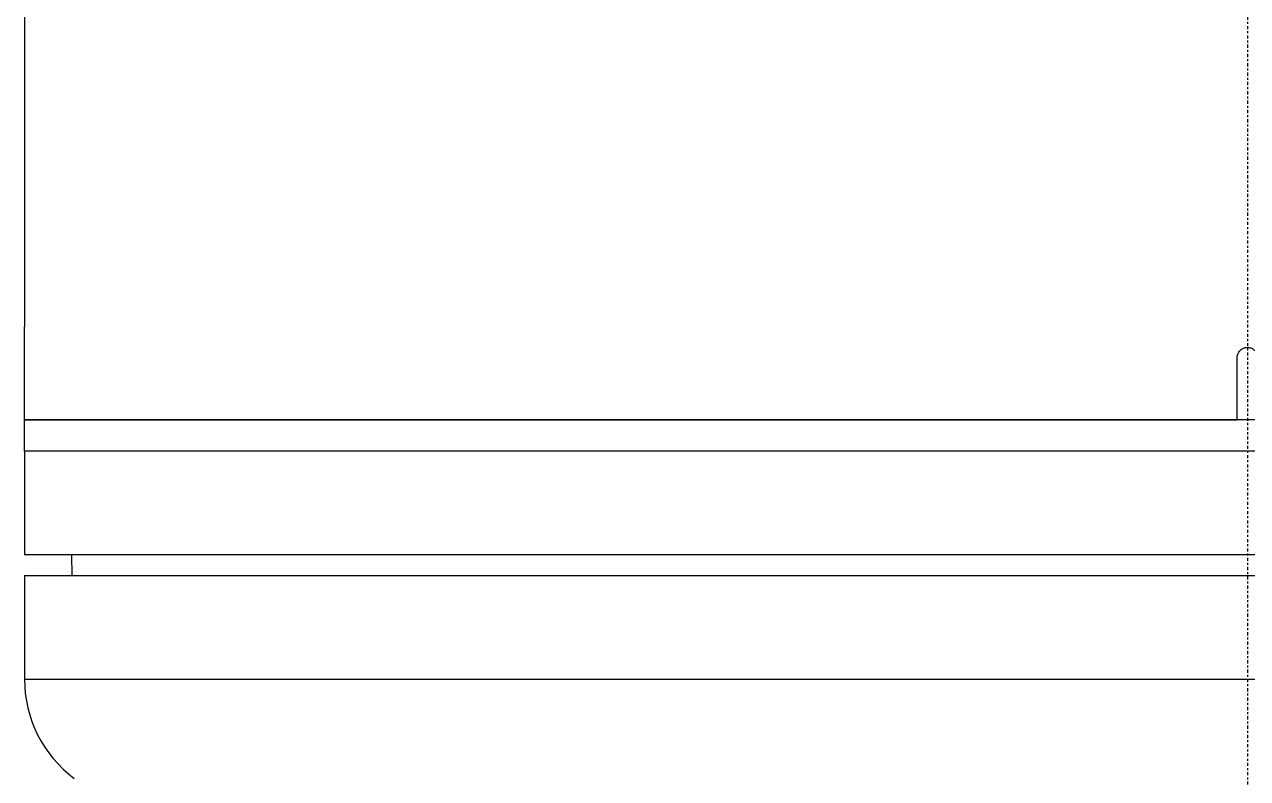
# Model space of a CAD drawing. Header units: millimetres. Extents: x 0 to 4378, y 0 to 2376.
# Drawn here: x 718.2 to 777.2, y 1111.5 to 1147.8 of the extents above; entities that cross this region are included whole.
import ezdxf

# ---------------------------------------------------------------- set-up
doc = ezdxf.new("R2010")
doc.units = ezdxf.units.MM
doc.header["$LTSCALE"] = 0.2
doc.linetypes.add('CENTER2', pattern=[1.125, 0.75, -0.125, 0.125, -0.125])
doc.layers.add('02_Center Line', color=1, linetype='CENTER2')

# ---------------------------------------------------------------- blocks, each defined once
blk = doc.blocks.new('A$Cd3ae7b64')
for p, q in [((-59, 592.911), (-59, 531)), ((-59, 526.5), (-59, 531)), ((-0.5, 526.5), (-0.5, 529.5)), ((-59, 526.5), (-0.5, 526.5)), ((59, 526.5), (-59, 526.5)), ((-59, 525), (-59, 526.5)), ((59, 525), (-59, 525)), ((59, 525), (-59, 525)), ((-59, 525), (-59, 520)), ((59, 520), (-59, 520)), ((-56.695, 519), (-56.713, 520)), ((-59, 519), (59, 519)), ((-59, 519), (-59, 514)), ((-59, 514), (59, 514))]:
    blk.add_line(p, q)
blk.add_arc((-53, 514), 6, 180, 233.1301)
blk.add_open_spline([(-0.5, 529.5), (-0.5, 529.556), (-0.49, 529.613), (-0.472, 529.665), (-0.453, 529.718), (-0.425, 529.769), (-0.39, 529.812), (-0.355, 529.856), (-0.312, 529.894), (-0.265, 529.924), (-0.218, 529.954), (-0.164, 529.976), (-0.11, 529.988), (-0.074, 529.996), (-0.037, 530), (0, 530), (0.056, 530), (0.113, 529.99), (0.165, 529.972), (0.218, 529.953), (0.269, 529.925), (0.312, 529.89), (0.356, 529.855), (0.394, 529.812), (0.424, 529.765), (0.454, 529.718), (0.476, 529.664), (0.488, 529.61), (0.496, 529.574), (0.5, 529.537), (0.5, 529.5)], degree=3, knots=[0, 0, 0, 0, 0.107468, 0.107468, 0.107468, 0.214935, 0.214935, 0.214935, 0.322405, 0.322405, 0.322405, 0.429877, 0.429877, 0.429877, 0.5, 0.5, 0.5, 0.607468, 0.607468, 0.607468, 0.714935, 0.714935, 0.714935, 0.822405, 0.822405, 0.822405, 0.929877, 0.929877, 0.929877, 1, 1, 1, 1])
at = {"layer": '02_Center Line'}
blk.add_line((0, 1153.006), (0, -16.53), dxfattribs=at)

msp = doc.modelspace()

# ---------------------------------------------------------------- block references
msp.add_blockref('A$Cd3ae7b64', (777.219, 602.257))

doc.saveas('drawing.dxf')
